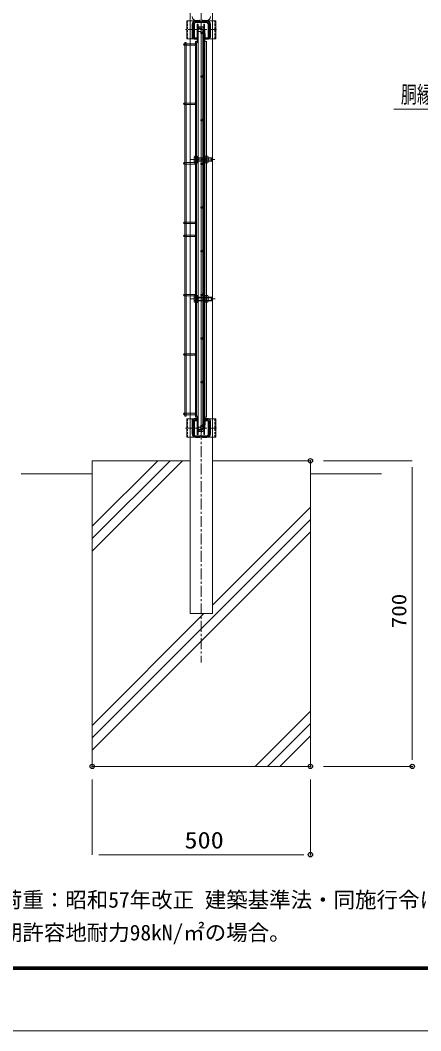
# Model space of a CAD drawing. Units: millimetres, scale not verified. Extents: x -6279 to 403, y -2363 to 2362.
# Drawn here: x -2347 to -1429, y -2363 to -48 of the extents above; entities that cross this region are included whole.
import ezdxf
from ezdxf.enums import TextEntityAlignment as Align

# ---------------------------------------------------------------- set-up
doc = ezdxf.new("R2010")
doc.units = ezdxf.units.MM
doc.header["$LTSCALE"] = 20
doc.header["$PDMODE"] = 32
doc.header["$PDSIZE"] = 10
for name, pattern in [('USER1', [2, 1.25, -0.25, 0.25, -0.25]), ('USER2', [1.125, 0.75, -0.125, 0.125, -0.125]), ('USER3', [0.375, 0.25, -0.125])]:
    doc.linetypes.add(name, pattern=pattern)
for name, color, linetype, lineweight in [('0-1_寸法', 7, 'Continuous', 13), ('0-2_基礎', 7, 'Continuous', 13), ('0-3_柱', 7, 'Continuous', 13), ('0-4_胴縁', 7, 'Continuous', 13), ('0-5_0', 7, 'Continuous', 13), ('0-7_押え板', 6, 'Continuous', 13), ('0-8_WM', 30, 'Continuous', 13), ('0-9_BN', 4, 'Continuous', 25), ('0-A_マット', 92, 'Continuous', 9), ('0-D_継手', 6, 'Continuous', 13), ('0-E_NMメッシュパネル', 8, 'Continuous', 25), ('1-0_D-TTL-TXT', 2, 'Continuous', 25)]:
    doc.layers.add(name, color=color, linetype=linetype, lineweight=lineweight)
doc.layers.add('0-6_DEFPOINTS', color=7, linetype='Continuous')
doc.styles.add('ＭＳ ゴシック', font='')
doc.styles.get('ＭＳ ゴシック').set_extended_font_data('MS Gothic')

msp = doc.modelspace()

# ---------------------------------------------------------------- linework, layer by layer
at = {"layer": '0-1_寸法', "linetype": 'USER1'}
msp.add_line((-1932.45, 16.18), (-1932.45, -1518.95), dxfattribs=at)
at = {"layer": '0-1_寸法'}
for p, q in [((-1652.45, -1057.04), (-1448.97, -1057.04)), ((-1448.97, -1072.04), (-1448.97, -1742.04)), ((-1652.45, -1757.04), (-1448.97, -1757.04)), ((-2182.45, -1787.04), (-2182.45, -1959.28)), ((-1682.45, -1787.04), (-1682.45, -1959.28)), ((-2167.45, -1959.28), (-1697.45, -1959.28))]:
    msp.add_line(p, q, dxfattribs=at)
msp.add_lwpolyline([(-1491.33, -251.67), (-1295.52, -251.67), (-1244.9, -323.73)], dxfattribs=at)
at = {"layer": '0-2_基礎'}
for p, q in [((-2182.45, -1057.04), (-2182.45, -1757.04)), ((-1957.85, -1057.04), (-2182.45, -1057.04)), ((-2182.45, -1207.27), (-2032.22, -1057.04)), ((-2182.45, -1235.56), (-2003.93, -1057.04)), ((-2182.45, -1263.84), (-1975.65, -1057.04)), ((-1957.85, -1057.04), (-2082.45, -1057.04)), ((-1782.45, -1057.04), (-1907.05, -1057.04)), ((-1682.45, -1057.04), (-1907.05, -1057.04)), ((-1682.45, -1057.04), (-1682.45, -1757.04)), ((-2345.38, -1087.04), (-2182.45, -1087.04)), ((-1519.52, -1087.04), (-1682.45, -1087.04)), ((-1907.05, -1387.78), (-1682.45, -1163.18)), ((-2182.45, -1691.46), (-1682.45, -1191.46)), ((-2182.45, -1719.74), (-1682.45, -1219.74)), ((-2182.45, -1663.18), (-1926.31, -1407.04)), ((-1808.98, -1757.04), (-1682.45, -1630.51)), ((-1780.7, -1757.04), (-1682.45, -1658.79)), ((-1752.41, -1757.04), (-1682.45, -1687.08)), ((-1682.45, -1757.04), (-2182.45, -1757.04))]:
    msp.add_line(p, q, dxfattribs=at)
at = {"layer": '0-3_柱'}
msp.add_line((-1957.85, 902.96), (-1957.85, -1407.04), dxfattribs=at)
msp.add_lwpolyline([(-1907.05, 902.96), (-1907.05, -1407.04), (-1957.85, -1407.04)], dxfattribs=at)
at = {"layer": '0-4_胴縁'}
for p, q in [((-1949.95, -58.44), (-1949.95, -87.84)), ((-1949.95, -60.4), (-1949.75, -60.4)), ((-1948.35, -58.44), (-1948.35, -87.84)), ((-1948.35, -64.4), (-1948.15, -64.4)), ((-1921.35, -52.04), (-1943.55, -52.04)), ((-1921.35, -53.64), (-1943.55, -53.64)), ((-1916.55, -87.84), (-1916.55, -58.44)), ((-1914.95, -87.84), (-1914.95, -58.44)), ((-1947.75, -88.44), (-1942.15, -88.44)), ((-1947.75, -90.04), (-1942.15, -90.04)), ((-1941.55, -78.54), (-1941.55, -87.84)), ((-1941.55, -78.54), (-1939.95, -78.54)), ((-1939.95, -78.54), (-1939.95, -87.84)), ((-1924.95, -78.54), (-1924.95, -87.84)), ((-1923.35, -78.54), (-1924.95, -78.54)), ((-1923.35, -78.54), (-1923.35, -87.84)), ((-1922.75, -88.44), (-1917.15, -88.44)), ((-1922.75, -90.04), (-1917.15, -90.04)), ((-1949.95, -995.64), (-1949.95, -966.24)), ((-1948.35, -995.64), (-1948.35, -966.24)), ((-1947.75, -964.04), (-1942.15, -964.04)), ((-1947.75, -965.64), (-1942.15, -965.64)), ((-1941.55, -975.54), (-1941.55, -966.24)), ((-1939.95, -975.54), (-1939.95, -966.24)), ((-1924.95, -975.54), (-1924.95, -966.24)), ((-1923.35, -975.54), (-1923.35, -966.24)), ((-1922.75, -964.04), (-1917.15, -964.04)), ((-1922.75, -965.64), (-1917.15, -965.64)), ((-1916.55, -966.24), (-1916.55, -995.64)), ((-1914.95, -966.24), (-1914.95, -995.64)), ((-1949.95, -993.68), (-1949.75, -993.68)), ((-1948.35, -989.68), (-1948.15, -989.68)), ((-1941.55, -975.54), (-1939.95, -975.54)), ((-1923.35, -975.54), (-1924.95, -975.54)), ((-1921.35, -1000.44), (-1943.55, -1000.44)), ((-1921.35, -1002.04), (-1943.55, -1002.04))]:
    msp.add_line(p, q, dxfattribs=at)
for centre, radius, start, end in [((-1943.55, -58.44), 6.4, 90, 180), ((-1943.55, -58.44), 4.8, 90, 180), ((-1921.35, -58.44), 6.4, 0, 90), ((-1921.35, -58.44), 4.8, 0, 90), ((-1947.75, -87.84), 2.2, 180, 270), ((-1947.75, -87.84), 0.6, 180, 270), ((-1942.15, -87.84), 2.2, 270, 0), ((-1942.15, -87.84), 0.6, 270, 0), ((-1922.75, -87.84), 2.2, 180, 270), ((-1922.75, -87.84), 0.6, 180, 270), ((-1917.15, -87.84), 2.2, 270, 0), ((-1917.15, -87.84), 0.6, 270, 0), ((-1947.75, -966.24), 2.2, 90, 180), ((-1947.75, -966.24), 0.6, 90, 180), ((-1942.15, -966.24), 2.2, 0, 90), ((-1942.15, -966.24), 0.6, 0, 90), ((-1922.75, -966.24), 2.2, 90, 180), ((-1922.75, -966.24), 0.6, 90, 180), ((-1917.15, -966.24), 2.2, 0, 90), ((-1917.15, -966.24), 0.6, 0, 90), ((-1943.55, -995.64), 6.4, 180, 270), ((-1943.55, -995.64), 4.8, 180, 270), ((-1921.35, -995.64), 6.4, 270, 0), ((-1921.35, -995.64), 4.8, 270, 0)]:
    msp.add_arc(centre, radius, start, end, dxfattribs=at)
at = {"layer": '0-5_0', "color": 3}
msp.add_lwpolyline([(-6279.3, 2362.4), (403.2, 2362.4), (403.2, -2362.6), (-6279.3, -2362.6)], close=True, dxfattribs=at)
at = {"layer": '0-5_0'}
for points in [[(-6054.3, 2221.77), (178.2, 2221.77), (178.2, -2221.98), (-6054.3, -2221.98)], [(-6052.89, 2220.37), (176.8, 2220.37), (176.8, -2220.57), (-6052.89, -2220.57)], [(-6051.48, 2218.96), (175.39, 2218.96), (175.39, -2219.16), (-6051.48, -2219.16)], [(-6050.08, 2217.55), (173.99, 2217.55), (173.99, -2217.76), (-6050.08, -2217.76)], [(-6048.67, 2216.15), (172.58, 2216.15), (172.58, -2216.35), (-6048.67, -2216.35)]]:
    msp.add_lwpolyline(points, close=True, dxfattribs=at)
at = {"layer": '0-6_DEFPOINTS'}
for p in [(-1682.45, -1057.04), (-2182.45, -1757.04), (-1682.45, -1757.04), (-1448.97, -1757.04), (-1682.45, -1959.28)]:
    msp.add_point(p, dxfattribs=at)
at = {"layer": '0-7_押え板'}
for p, q in [((-1941.55, -57.04), (-1939.95, -57.04)), ((-1941.55, -57.04), (-1941.55, -97.04)), ((-1939.95, -57.04), (-1939.95, -997.04)), ((-1926.55, -57.04), (-1926.55, -997.04)), ((-1924.95, -57.04), (-1926.55, -57.04)), ((-1924.95, -57.04), (-1924.95, -97.04)), ((-1945.95, -97.04), (-1945.95, -957.04)), ((-1945.95, -97.04), (-1939.95, -97.04)), ((-1920.55, -97.04), (-1926.55, -97.04)), ((-1920.55, -97.04), (-1920.55, -957.04)), ((-1945.95, -957.04), (-1939.95, -957.04)), ((-1941.55, -957.04), (-1941.55, -997.04)), ((-1920.55, -957.04), (-1926.55, -957.04)), ((-1924.95, -957.04), (-1924.95, -997.04)), ((-1941.55, -997.04), (-1939.95, -997.04)), ((-1924.95, -997.04), (-1926.55, -997.04))]:
    msp.add_line(p, q, dxfattribs=at)
at = {"layer": '0-8_WM'}
for p, q in [((-1944.75, -102.44), (-1971.55, -102.44)), ((-1944.75, -105.64), (-1971.55, -105.64)), ((-1969.95, -99.04), (-1969.95, -955.04)), ((-1969.95, -99.04), (-1966.75, -99.04)), ((-1966.75, -99.04), (-1966.75, -955.04)), ((-1943.15, -955.04), (-1943.15, -99.04)), ((-1939.95, -99.04), (-1943.15, -99.04)), ((-1939.95, -955.04), (-1939.95, -99.04)), ((-1944.75, -238.44), (-1971.55, -238.44)), ((-1944.75, -241.64), (-1971.55, -241.64)), ((-1944.75, -374.44), (-1971.55, -374.44)), ((-1944.75, -377.64), (-1971.55, -377.64)), ((-1944.75, -510.44), (-1971.55, -510.44)), ((-1944.75, -513.64), (-1971.55, -513.64)), ((-1944.75, -540.44), (-1971.55, -540.44)), ((-1944.75, -543.64), (-1971.55, -543.64)), ((-1944.75, -676.44), (-1971.55, -676.44)), ((-1944.75, -679.64), (-1971.55, -679.64)), ((-1944.75, -812.44), (-1971.55, -812.44)), ((-1944.75, -815.64), (-1971.55, -815.64)), ((-1944.75, -948.44), (-1971.55, -948.44)), ((-1944.75, -948.44), (-1971.55, -948.44)), ((-1944.75, -951.64), (-1971.55, -951.64)), ((-1944.75, -951.64), (-1971.55, -951.64)), ((-1969.95, -955.04), (-1966.75, -955.04)), ((-1943.15, -955.04), (-1939.95, -955.04))]:
    msp.add_line(p, q, dxfattribs=at)
for centre in [(-1944.75, -104.04), (-1944.75, -240.04), (-1944.75, -376.04), (-1944.75, -512.04), (-1944.75, -542.04), (-1944.75, -678.04), (-1944.75, -814.04), (-1944.75, -950.04), (-1944.75, -950.04)]:
    msp.add_circle(centre, 1.6, dxfattribs=at)
for centre in [(-1971.55, -104.04), (-1971.55, -240.04), (-1971.55, -376.04), (-1971.55, -512.04), (-1971.55, -542.04), (-1971.55, -678.04), (-1971.55, -814.04), (-1971.55, -950.04), (-1971.55, -950.04)]:
    msp.add_arc(centre, 1.6, 90, 270, dxfattribs=at)
at = {"layer": '0-9_BN', "linetype": 'USER2', "lineweight": 13}
for p, q in [((-1956.66, -367.3), (-1901.08, -367.3)), ((-1956.56, -686.54), (-1900.99, -686.54))]:
    msp.add_line(p, q, dxfattribs=at)
at = {"layer": '0-9_BN', "lineweight": 13}
for p, q in [((-1948.65, -360.8), (-1948.07, -359.8)), ((-1948.65, -360.8), (-1948.65, -373.8)), ((-1948.07, -359.8), (-1943.15, -359.8)), ((-1948.07, -363.56), (-1943.15, -363.56)), ((-1941.55, -359.3), (-1943.15, -359.3)), ((-1943.15, -359.3), (-1943.15, -375.3)), ((-1943.15, -359.8), (-1943.15, -374.8)), ((-1943.15, -359.8), (-1943.15, -374.8)), ((-1943.15, -363.3), (-1908.85, -363.3)), ((-1940.25, -363.3), (-1942.02, -364)), ((-1942.02, -363.3), (-1942.02, -371.3)), ((-1942.02, -364), (-1908.15, -364)), ((-1941.55, -359.3), (-1941.55, -375.3)), ((-1923.35, -359.3), (-1924.95, -359.3)), ((-1924.95, -359.3), (-1924.95, -375.3)), ((-1923.35, -359.3), (-1923.35, -375.3)), ((-1923.35, -359.8), (-1917.55, -359.8)), ((-1923.35, -359.8), (-1923.35, -374.8)), ((-1923.35, -363.55), (-1917.55, -363.55)), ((-1916.85, -361.52), (-1916.85, -373.07)), ((-1911.3, -367.3), (-1909.4, -367.3)), ((-1908.15, -364), (-1908.85, -363.3)), ((-1908.85, -363.3), (-1908.85, -371.3)), ((-1908.15, -364), (-1908.15, -370.6)), ((-1948.65, -373.8), (-1948.07, -374.8)), ((-1948.07, -371.05), (-1943.15, -371.05)), ((-1948.07, -374.8), (-1943.15, -374.8)), ((-1943.15, -371.3), (-1908.85, -371.3)), ((-1941.55, -375.3), (-1943.15, -375.3)), ((-1940.25, -371.3), (-1942.02, -370.6)), ((-1942.02, -370.6), (-1908.15, -370.6)), ((-1923.35, -375.3), (-1924.95, -375.3)), ((-1923.35, -371.05), (-1917.55, -371.05)), ((-1923.35, -374.8), (-1917.55, -374.8)), ((-1908.85, -371.3), (-1908.15, -370.6)), ((-1948.55, -680.04), (-1947.98, -679.04)), ((-1948.55, -680.04), (-1948.55, -693.04)), ((-1948.55, -693.04), (-1947.98, -694.04)), ((-1947.98, -679.04), (-1943.05, -679.04)), ((-1947.98, -682.79), (-1943.05, -682.79)), ((-1947.98, -690.28), (-1943.05, -690.28)), ((-1947.98, -694.04), (-1943.05, -694.04)), ((-1941.45, -678.54), (-1943.05, -678.54)), ((-1943.05, -678.54), (-1943.05, -694.54)), ((-1943.05, -679.04), (-1943.05, -694.04)), ((-1943.05, -679.04), (-1943.05, -694.04)), ((-1943.05, -682.54), (-1908.75, -682.54)), ((-1943.05, -690.54), (-1908.75, -690.54)), ((-1940.15, -682.54), (-1941.92, -683.24)), ((-1941.92, -682.54), (-1941.92, -690.54)), ((-1941.92, -683.24), (-1908.05, -683.24)), ((-1940.15, -690.54), (-1941.92, -689.84)), ((-1941.92, -689.84), (-1908.05, -689.84)), ((-1941.45, -678.54), (-1941.45, -694.54)), ((-1923.25, -678.54), (-1924.85, -678.54)), ((-1924.85, -678.54), (-1924.85, -694.54)), ((-1923.25, -678.54), (-1923.25, -694.54)), ((-1923.25, -679.04), (-1917.45, -679.04)), ((-1923.25, -679.04), (-1923.25, -694.04)), ((-1923.25, -682.79), (-1917.45, -682.79)), ((-1923.25, -690.29), (-1917.45, -690.29)), ((-1923.25, -694.04), (-1917.45, -694.04)), ((-1916.75, -680.76), (-1916.75, -692.3)), ((-1911.2, -686.54), (-1909.31, -686.54)), ((-1908.05, -683.24), (-1908.75, -682.54)), ((-1908.75, -682.54), (-1908.75, -690.54)), ((-1908.75, -690.54), (-1908.05, -689.84)), ((-1908.05, -683.24), (-1908.05, -689.84)), ((-1941.45, -694.54), (-1943.05, -694.54)), ((-1923.25, -694.54), (-1924.85, -694.54))]:
    msp.add_line(p, q, dxfattribs=at)
for centre, radius, start, end in [((-1945.31, -361.68), 3.34, 145.79454, 214.20546), ((-1936.2, -367.3), 12.45, 162.48215, 197.51785), ((-1919.69, -361.68), 2.85, 318.83491, 41.16509), ((-1927.24, -367.3), 10.39, 338.85295, 21.14705), ((-1945.31, -372.93), 3.34, 145.79454, 214.20546), ((-1919.7, -372.93), 2.85, 318.86505, 41.13495), ((-1945.22, -680.91), 3.34, 145.79454, 214.20546), ((-1936.11, -686.54), 12.45, 162.48215, 197.51785), ((-1945.22, -692.16), 3.34, 145.79454, 214.20546), ((-1919.6, -680.91), 2.85, 318.83491, 41.16509), ((-1927.15, -686.54), 10.39, 338.85295, 21.14705), ((-1919.6, -692.16), 2.85, 318.86505, 41.13495)]:
    msp.add_arc(centre, radius, start, end, dxfattribs=at)
at = {"layer": '0-A_マット'}
for p, q in [((-1939.95, -980.04), (-1939.95, -74.04)), ((-1939.95, -74.04), (-1932.95, -74.04)), ((-1932.95, -980.04), (-1932.95, -74.04)), ((-1939.95, -980.04), (-1932.95, -980.04))]:
    msp.add_line(p, q, dxfattribs=at)
at = {"layer": '0-D_継手', "linetype": 'USER2'}
for p, q in [((-1932.45, -2.39), (-1932.45, -51.47)), ((-1932.45, -94.89), (-1932.45, -45.81)), ((-1897.34, -69.64), (-1968.36, -69.64)), ((-1932.45, -957.39), (-1932.45, -1006.47)), ((-1897.34, -982.64), (-1968.36, -982.64))]:
    msp.add_line(p, q, dxfattribs=at)
at = {"layer": '0-D_継手'}
for p, q in [((-1965.45, -90.89), (-1965.45, -49.39)), ((-1965.45, -49.39), (-1948.36, -49.39)), ((-1965.45, -87.04), (-1965.45, -57.24)), ((-1953.45, -87.04), (-1953.45, -57.24)), ((-1951.85, -87.04), (-1951.85, -57.24)), ((-1944.85, -48.64), (-1935.45, -48.64)), ((-1944.85, -48.64), (-1935.45, -48.64)), ((-1944.85, -50.24), (-1935.45, -50.24)), ((-1935.45, -47.04), (-1935.45, -48.64)), ((-1935.45, -50.24), (-1935.45, -48.64)), ((-1929.45, -47.04), (-1929.45, -48.64)), ((-1920.05, -48.64), (-1929.45, -48.64)), ((-1920.05, -48.64), (-1929.45, -48.64)), ((-1929.45, -50.24), (-1929.45, -48.64)), ((-1920.05, -50.24), (-1929.45, -50.24)), ((-1899.45, -49.39), (-1916.54, -49.39)), ((-1913.05, -87.04), (-1913.05, -57.24)), ((-1911.45, -87.04), (-1911.45, -57.24)), ((-1899.45, -90.89), (-1899.45, -49.39)), ((-1899.45, -87.04), (-1899.45, -57.24)), ((-1965.45, -90.89), (-1951.37, -90.89)), ((-1948.85, -90.04), (-1940.45, -90.04)), ((-1948.85, -91.64), (-1940.45, -91.64)), ((-1940.45, -91.64), (-1940.45, -90.04)), ((-1924.45, -91.64), (-1924.45, -90.04)), ((-1916.05, -90.04), (-1924.45, -90.04)), ((-1916.05, -91.64), (-1924.45, -91.64)), ((-1899.45, -90.89), (-1913.53, -90.89)), ((-1965.45, -961.39), (-1965.45, -1002.89)), ((-1965.45, -961.39), (-1951.37, -961.39)), ((-1965.45, -965.24), (-1965.45, -995.04)), ((-1953.45, -965.24), (-1953.45, -995.04)), ((-1951.85, -965.24), (-1951.85, -995.04)), ((-1948.85, -960.64), (-1940.45, -960.64)), ((-1948.85, -962.24), (-1940.45, -962.24)), ((-1940.45, -960.64), (-1940.45, -962.24)), ((-1916.05, -960.64), (-1924.45, -960.64)), ((-1924.45, -960.64), (-1924.45, -962.24)), ((-1916.05, -962.24), (-1924.45, -962.24)), ((-1899.45, -961.39), (-1913.53, -961.39)), ((-1913.05, -965.24), (-1913.05, -995.04)), ((-1911.45, -965.24), (-1911.45, -995.04)), ((-1899.45, -961.39), (-1899.45, -1002.89)), ((-1899.45, -965.24), (-1899.45, -995.04)), ((-1965.45, -1002.89), (-1948.36, -1002.89)), ((-1944.85, -1002.04), (-1935.45, -1002.04)), ((-1944.85, -1003.64), (-1935.45, -1003.64)), ((-1935.45, -1002.04), (-1935.45, -1003.64)), ((-1929.45, -1002.04), (-1929.45, -1003.64)), ((-1920.05, -1002.04), (-1929.45, -1002.04)), ((-1920.05, -1003.64), (-1929.45, -1003.64)), ((-1899.45, -1002.89), (-1916.54, -1002.89))]:
    msp.add_line(p, q, dxfattribs=at)
at = {"layer": '0-D_継手', "linetype": 'USER3'}
for p, q in [((-1963.85, -90.89), (-1963.85, -49.39)), ((-1901.05, -90.89), (-1901.05, -49.39)), ((-1963.85, -961.39), (-1963.85, -1002.89)), ((-1901.05, -961.39), (-1901.05, -1002.89))]:
    msp.add_line(p, q, dxfattribs=at)
at = {"layer": '0-D_継手'}
for centre, radius, start, end in [((-1944.85, -40.04), 8.6, 180, 270), ((-1920.05, -40.04), 8.6, 270, 0), ((-1944.85, -57.24), 8.6, 90, 180), ((-1944.85, -57.24), 7, 90, 180), ((-1920.05, -57.24), 8.6, 0, 90), ((-1920.05, -57.24), 7, 0, 90), ((-1948.85, -87.04), 4.6, 180, 270), ((-1948.85, -87.04), 3, 180, 270), ((-1916.05, -87.04), 3, 270, 0), ((-1916.05, -87.04), 4.6, 270, 0), ((-1948.85, -965.24), 4.6, 90, 180), ((-1948.85, -965.24), 3, 90, 180), ((-1916.05, -965.24), 4.6, 0, 90), ((-1916.05, -965.24), 3, 0, 90), ((-1944.85, -995.04), 8.6, 180, 270), ((-1944.85, -995.04), 7, 180, 270), ((-1920.05, -995.04), 7, 270, 0), ((-1920.05, -995.04), 8.6, 270, 0)]:
    msp.add_arc(centre, radius, start, end, dxfattribs=at)
at = {"layer": '0-E_NMメッシュパネル'}
for p, q in [((-1930.95, -64.04), (-1938.95, -64.04)), ((-1938.95, -64.04), (-1938.95, -68.04)), ((-1930.95, -68.04), (-1938.95, -68.04)), ((-1928.95, -70.04), (-1928.95, -984.04)), ((-1924.95, -70.04), (-1924.95, -984.04)), ((-1930.95, -986.04), (-1938.95, -986.04)), ((-1938.95, -986.04), (-1938.95, -990.04)), ((-1930.95, -990.04), (-1938.95, -990.04))]:
    msp.add_line(p, q, dxfattribs=at)
for centre in [(-1930.95, -77.04), (-1930.95, -177.04), (-1930.95, -277.04), (-1930.95, -377.04), (-1930.95, -477.04), (-1930.95, -577.04), (-1930.95, -677.04), (-1930.95, -677.04), (-1930.95, -777.04), (-1930.95, -877.04), (-1930.95, -977.04)]:
    msp.add_circle(centre, 2, dxfattribs=at)
for centre, radius, start, end in [((-1930.95, -70.04), 6, 0, 90), ((-1930.95, -70.04), 2, 0, 90), ((-1930.95, -984.04), 6, 270, 0), ((-1930.95, -984.04), 2, 270, 0)]:
    msp.add_arc(centre, radius, start, end, dxfattribs=at)

# ---------------------------------------------------------------- texts
at = {"layer": '0-1_寸法', "style": 'ＭＳ ゴシック'}
for s, width, p in [('胴縁バンド', 0.7, (-1475.02, -249.07)), ('500', 1.15, (-1971.02, -1956.69))]:
    msp.add_text(s, height=38.42, dxfattribs=dict(at, width=width)).set_placement(p, align=Align.BOTTOM_LEFT)
at = {"layer": '0-1_寸法', "style": 'ＭＳ ゴシック', "width": 1.15}
msp.add_text('700', height=33.67, rotation=90, dxfattribs=at).set_placement((-1452.49, -1440.79), align=Align.BOTTOM_LEFT)
at = {"layer": '1-0_D-TTL-TXT', "color": 7, "style": 'ＭＳ ゴシック'}
for s, p in [('（設計条件）風荷重：昭和57年改正 建築基準法・同施行令に基づく風圧力に準拠。', (-2736.08, -2091.55)), ('（基礎条件）長期許容地耐力98kN/㎡の場合。', (-2736.08, -2166.55))]:
    msp.add_text(s, height=36.07, dxfattribs=at).set_placement(p, align=Align.BOTTOM_LEFT)

doc.saveas('drawing.dxf')
